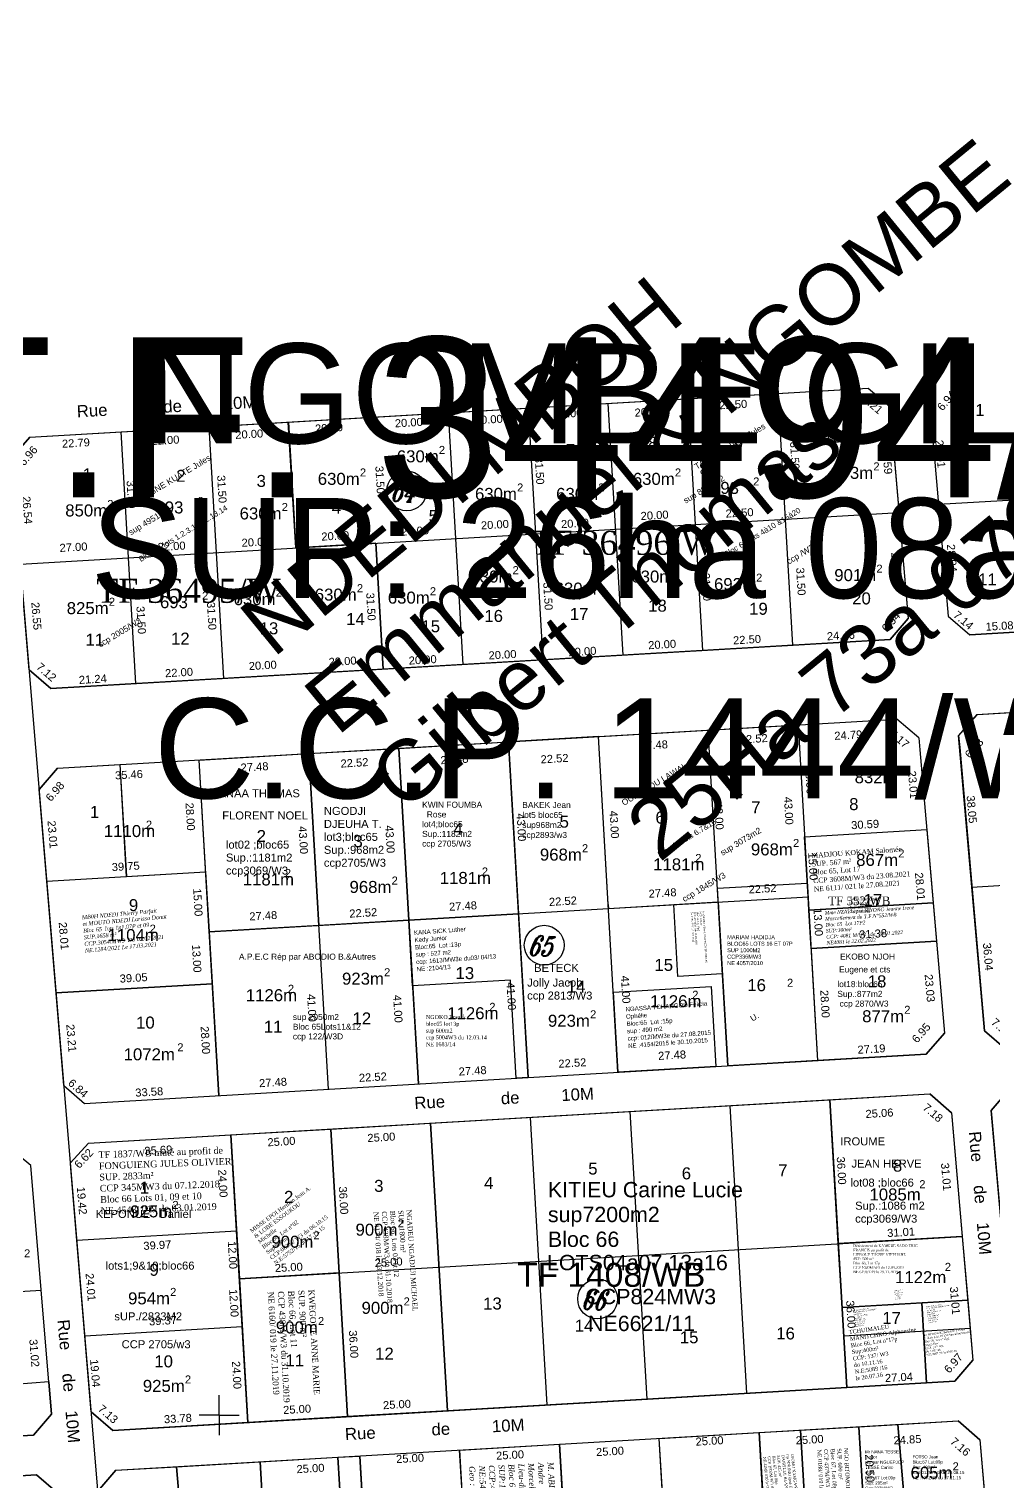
# Model space of a CAD drawing. Header units: millimetres. Extents: x 590121 to 927379, y 438565 to 1441738.
# Drawn here: x 924752.5 to 924993.8, y 1440883.3 to 1441246.4 of the extents above; entities that cross this region are included whole.
import ezdxf

# ---------------------------------------------------------------- set-up
doc = ezdxf.new("R2010")
doc.units = ezdxf.units.MM
doc.header["$LTSCALE"] = 10
doc.layers.add('end maj 26 02 2021', color=30, linetype='Continuous')
doc.layers.add('MAJ AOUT 2021', color=7, linetype='Continuous')
doc.styles.add('FONT2', font='romant.shx', dxfattribs={"width": 0.7, "oblique": 18, "height": 3})
doc.styles.get("Standard").update_dxf_attribs({"font": 'arial.ttf'})
doc.styles.add('Times 1.0', font='times.ttf', dxfattribs={"width": 0.99, "height": 1})

msp = doc.modelspace()

# ---------------------------------------------------------------- linework, layer by layer
at = {"color": 7}
for p, q in [((924775.22, 1441062.56), (924776.81, 1441034.6)), ((924776.81, 1441034.6), (924796.65, 1441035.76)), ((924796.65, 1441035.76), (924797.53, 1441020.79))]:
    msp.add_line(p, q, dxfattribs=at)
at = {"color": 150, "linetype": 'ByBlock', "lineweight": -3, "ltscale": 0.0014, "flags": 128}
msp.add_lwpolyline([(924775.22, 1441062.56), (924776.81, 1441034.6), (924796.65, 1441035.76), (924797.53, 1441020.79), (924798.29, 1441007.81), (924759.31, 1441005.53), (924755.05, 1441056.37), (924759.62, 1441061.64)], close=True, dxfattribs=at)
at = {"color": 150, "flags": 128}
for points in [[(924775.22, 1441062.56), (924776.86, 1441034.6), (924796.65, 1441035.76), (924797.53, 1441020.79), (924797.53, 1441020.79), (924798.29, 1441007.81), (924759.31, 1441005.53), (924755.05, 1441056.37), (924759.62, 1441061.64)], [(924935.04, 1440895.61), (924937.43, 1440854.68), (924912.47, 1440853.22), (924910.08, 1440894.15)]]:
    msp.add_lwpolyline(points, close=True, dxfattribs=at)
at = {"color": 1, "flags": 128}
msp.add_lwpolyline([(924978.53, 1441027.99), (924979.36, 1441018.42), (924948.03, 1441016.58), (924947.47, 1441026.17)], close=True, dxfattribs=at)
at = {"color": 5, "flags": 128}
msp.add_lwpolyline([(924885.12, 1440892.69), (924887.52, 1440851.75), (924862.56, 1440850.29), (924860.17, 1440891.23)], close=True, dxfattribs=at)
at = {"layer": 'end maj 26 02 2021', "color": 3, "linetype": 'ByBlock'}
msp.add_line((924777.07, 1440793.31), (924730.31, 1441351.99), dxfattribs=at)
at = {"layer": 'end maj 26 02 2021', "color": 7, "linetype": 'ByBlock', "ltscale": 14}
for p, q in [((924752.7, 1441144.38), (924962.3, 1441156.64)), ((924897.25, 1441152.84), (924900.93, 1441089.95)), ((924917.22, 1441154.01), (924920.9, 1441091.11)), ((924939.68, 1441155.32), (924943.36, 1441092.43)), ((924977.71, 1441152.55), (924982.32, 1441099.68)), ((924857.32, 1441150.5), (924861, 1441087.61)), ((924877.29, 1441151.67), (924880.97, 1441088.78)), ((924967.72, 1441151.98), (924972.33, 1441099.09)), ((924775.46, 1441145.71), (924779.14, 1441082.82)), ((924797.42, 1441147), (924801.1, 1441084.1)), ((924817.39, 1441148.16), (924819.23, 1441116.72)), ((924752.7, 1441144.38), (924748.13, 1441139.13)), ((924979.88, 1441127.62), (925190.61, 1441139.95)), ((924750.34, 1441112.69), (924970.02, 1441125.54)), ((924839.19, 1441117.89), (924841.03, 1441086.44)), ((924987.73, 1441095.02), (925188.53, 1441106.77)), ((924967.78, 1441093.86), (924972.33, 1441099.09)), ((924982.32, 1441099.68), (924987.73, 1441095.02)), ((924757.94, 1441081.58), (924967.78, 1441093.86)), ((924989.45, 1441075.09), (925190.22, 1441086.84)), ((924759.62, 1441061.64), (924969.51, 1441073.92)), ((924974.93, 1441069.24), (924969.51, 1441073.92)), ((924989.45, 1441075.09), (924984.92, 1441069.85)), ((924927.19, 1440987.3), (924922.28, 1441071.16)), ((924974.93, 1441069.24), (924975.19, 1441066.28)), ((924984.92, 1441069.85), (924985.18, 1441066.8)), ((924827.36, 1440981.46), (924822.45, 1441065.32)), ((924849.84, 1440982.78), (924844.93, 1441066.63)), ((924975.19, 1441066.28), (924981.36, 1440995.46)), ((924985.18, 1441066.8), (924991.35, 1440996.05)), ((924759.62, 1441061.64), (924755.05, 1441056.37)), ((924799.93, 1440979.86), (924795.02, 1441063.71)), ((924946.4, 1441044.52), (924976.93, 1441046.31)), ((924988.22, 1441031.95), (925198.95, 1441044.28)), ((924756.97, 1441033.44), (924796.65, 1441035.76)), ((924948.03, 1441016.57), (924979.36, 1441018.41)), ((924759.31, 1441005.53), (924798.29, 1441007.81)), ((924991.35, 1440996.05), (924996.77, 1440991.38)), ((924976.81, 1440990.21), (924981.36, 1440995.46)), ((924761.24, 1440982.4), (924766.4, 1440977.9)), ((924997.62, 1440981.41), (924993.08, 1440976.14)), ((924767.36, 1440967.93), (924977.74, 1440980.25)), ((924956.93, 1440906.9), (924952.73, 1440978.78)), ((924882.06, 1440902.52), (924877.86, 1440974.4)), ((924907.02, 1440903.98), (924902.81, 1440975.86)), ((924931.98, 1440905.44), (924927.77, 1440977.32)), ((924983.1, 1440975.55), (924983.18, 1440974.59)), ((924983.18, 1440974.59), (924988.48, 1440913.76)), ((924993.17, 1440975.12), (924998.47, 1440914.34)), ((924832.15, 1440899.6), (924827.94, 1440971.48)), ((924857.11, 1440901.06), (924852.9, 1440972.94)), ((924807.19, 1440898.14), (924802.98, 1440970.02)), ((924764.48, 1440943.73), (924804.39, 1440946.06)), ((924805.09, 1440934.08), (924985.79, 1440944.65)), ((924766.48, 1440919.8), (924805.79, 1440922.1)), ((924983.93, 1440908.48), (924988.48, 1440913.76)), ((924773.47, 1440896.17), (924983.93, 1440908.48)), ((924774.24, 1440886.2), (924984.8, 1440898.52)), ((924990.22, 1440893.84), (924984.8, 1440898.52)), ((924939.89, 1440812.58), (924935.04, 1440895.61)), ((924964.77, 1440815.52), (924959.99, 1440897.07)), ((924865.28, 1440803.75), (924860.16, 1440891.23)), ((924890.15, 1440806.69), (924885.12, 1440892.69)), ((924915.02, 1440809.64), (924910.08, 1440894.15)), ((924990.22, 1440893.84), (924996.72, 1440819.31)), ((924815.54, 1440797.86), (924810.25, 1440888.3)), ((924840.41, 1440800.8), (924835.21, 1440889.76))]:
    msp.add_line(p, q, dxfattribs=at)
at = {"layer": 'end maj 26 02 2021', "linetype": 'ByBlock'}
for p, q in [((924817.33, 1441148.16), (924962.3, 1441156.64)), ((924967.73, 1441151.9), (924972.33, 1441099.09)), ((924752.7, 1441144.38), (924817.33, 1441148.16)), ((924817.33, 1441148.16), (924819.23, 1441116.72)), ((924752.7, 1441144.38), (924748.13, 1441139.13)), ((924819.23, 1441116.72), (924839.19, 1441117.89)), ((924839.19, 1441117.89), (924841.03, 1441086.44)), ((924972.33, 1441099.09), (924967.78, 1441093.86)), ((925042.71, 1441098.24), (924987.73, 1441095.02)), ((924967.78, 1441093.86), (924841.03, 1441086.44)), ((924757.94, 1441081.58), (924752.55, 1441086.23)), ((924841.03, 1441086.44), (924757.94, 1441081.58)), ((924989.64, 1441075.11), (925091.54, 1441081.07)), ((924894.85, 1441069.56), (924944.76, 1441072.48)), ((924944.76, 1441072.48), (924949.67, 1440988.62)), ((924989.45, 1441075.09), (924984.92, 1441069.85)), ((924899.75, 1440985.7), (924894.85, 1441069.56)), ((924897.3, 1441027.63), (924894.85, 1441069.56)), ((924984.92, 1441069.85), (924991.35, 1440996.05)), ((924822.45, 1441065.32), (924844.93, 1441066.63)), ((924824.96, 1441022.39), (924822.45, 1441065.32)), ((924844.93, 1441066.63), (924872.37, 1441068.24)), ((924844.93, 1441066.63), (924847.44, 1441023.71)), ((924847.44, 1441023.71), (924844.93, 1441066.63)), ((924877.27, 1440984.38), (924872.37, 1441068.24)), ((924872.37, 1441068.24), (924874.88, 1441025.31)), ((924946.4, 1441044.52), (924976.93, 1441046.31)), ((924976.93, 1441046.31), (924979.36, 1441018.41)), ((924797.53, 1441020.79), (924947.27, 1441029.55)), ((924948.03, 1441016.57), (924947.27, 1441029.55)), ((924874.88, 1441025.31), (924847.44, 1441023.71)), ((924897.3, 1441027.63), (924897.36, 1441026.63)), ((924897.36, 1441026.63), (924924.79, 1441028.23)), ((924924.79, 1441028.23), (924927.19, 1440987.3)), ((924847.44, 1441023.71), (924824.96, 1441022.39)), ((924847.44, 1441023.71), (924849.84, 1440982.78)), ((924797.53, 1441020.79), (924799.93, 1440979.86)), ((924979.36, 1441018.41), (924948.03, 1441016.57)), ((924979.36, 1441018.41), (924981.36, 1440995.46)), ((924991.35, 1440996.05), (924996.77, 1440991.38)), ((924981.36, 1440995.46), (924976.81, 1440990.21)), ((924766.4, 1440977.9), (924976.81, 1440990.21)), ((924949.67, 1440988.62), (924927.19, 1440987.3)), ((924976.81, 1440990.21), (924949.67, 1440988.62)), ((924993.08, 1440976.14), (924997.62, 1440981.41)), ((924995.78, 1440945.24), (924993.08, 1440976.14)), ((924762.86, 1440963.08), (924767.36, 1440967.93)), ((924767.36, 1440967.93), (924802.98, 1440970.02)), ((924802.98, 1440970.02), (924805.09, 1440934.08)), ((924768.07, 1440900.83), (924762.86, 1440963.08)), ((924805.09, 1440934.08), (924807.19, 1440898.14)), ((924757.42, 1440908.32), (924733.15, 1440906.33)), ((924757.42, 1440908.32), (924758.08, 1440900.26)), ((924758.08, 1440900.26), (924753.58, 1440895.01)), ((924773.47, 1440896.17), (924768.07, 1440900.83)), ((924807.19, 1440898.14), (924773.47, 1440896.17)), ((924753.58, 1440895.01), (924733.89, 1440893.85))]:
    msp.add_line(p, q, dxfattribs=at)
at = {"layer": 'end maj 26 02 2021', "color": 7, "linetype": 'ByBlock', "lineweight": 25}
for p, q in [((924752.55, 1441086.23), (924748.13, 1441139.13)), ((924752.55, 1441086.23), (924757.94, 1441081.58)), ((924755.31, 1441053.36), (924755.05, 1441056.37)), ((924761.24, 1440982.4), (924755.31, 1441053.36)), ((924993.08, 1440976.14), (924993.17, 1440975.12)), ((924752.99, 1440962.36), (924747.6, 1440966.78)), ((924758.08, 1440900.26), (924752.99, 1440962.36)), ((924762.98, 1440961.64), (924762.86, 1440963.08)), ((924768.07, 1440900.83), (924762.98, 1440961.64)), ((924552.09, 1440919.28), (924755.55, 1440931.18)), ((924800, 1440900), (924800, 1440905)), ((924753.58, 1440895.01), (924758.08, 1440900.26)), ((924800, 1440900), (924795, 1440900)), ((924800, 1440900), (924800, 1440895)), ((924800, 1440900), (924805, 1440900)), ((924554.57, 1440883.36), (924753.58, 1440895.01)), ((924754.35, 1440885.03), (924564.1, 1440873.9)), ((924759.75, 1440880.4), (924754.35, 1440885.03))]:
    msp.add_line(p, q, dxfattribs=at)
at = {"layer": 'end maj 26 02 2021', "color": 7, "linetype": 'ByBlock'}
for p, q in [((924983.1, 1440975.55), (924977.74, 1440980.25)), ((924767.36, 1440967.93), (924762.86, 1440963.08)), ((924768.07, 1440900.83), (924773.47, 1440896.17)), ((924774.24, 1440886.2), (924769.73, 1440880.99))]:
    msp.add_line(p, q, dxfattribs=at)
at = {"layer": 'end maj 26 02 2021', "color": 3, "linetype": 'ByBlock', "lineweight": -3, "ltscale": 0.0014, "flags": 128}
for points in [[(924962.3, 1441156.64), (924967.72, 1441152.04), (924972.33, 1441099.09), (924967.78, 1441093.86), (924841.03, 1441086.44), (924839.19, 1441117.89), (924819.23, 1441116.72), (924817.33, 1441148.16)], [(924817.33, 1441148.16), (924819.23, 1441116.72), (924839.19, 1441117.89), (924841.03, 1441086.44), (924757.94, 1441081.58), (924752.55, 1441086.23), (924748.13, 1441139.13), (924752.7, 1441144.38)], [(925091.54, 1441081.07), (925094.05, 1441038.11), (925198.95, 1441044.28), (925202.01, 1441008.28), (925197.54, 1441003.12), (924996.77, 1440991.38), (924991.35, 1440996.05), (924984.92, 1441069.85), (924989.64, 1441075.11)], [(924802.98, 1440970.02), (924807.19, 1440898.14), (924773.47, 1440896.17), (924768.07, 1440900.83), (924762.86, 1440963.08), (924767.36, 1440967.94)]]:
    msp.add_lwpolyline(points, close=True, dxfattribs=at)
at = {"layer": 'end maj 26 02 2021', "linetype": 'ByBlock', "flags": 128}
msp.add_lwpolyline([(924894.85, 1441069.55), (924872.37, 1441068.24)], dxfattribs=at)
for points in [[(924822.45, 1441065.32), (924824.96, 1441022.39), (924797.53, 1441020.79), (924795.02, 1441063.71)], [(924874.88, 1441025.31), (924877.27, 1440984.38), (924874.28, 1440984.21), (924872.85, 1441008.68), (924848.41, 1441007.25), (924847.44, 1441023.71)], [(924977.74, 1440980.25), (924983.1, 1440975.55), (924985.79, 1440944.65), (924954.83, 1440942.84), (924952.73, 1440978.78)]]:
    msp.add_lwpolyline(points, close=True, dxfattribs=at)
at = {"layer": 'end maj 26 02 2021', "linetype": 'ByBlock', "ltscale": 0.0014, "flags": 128}
for points in [[(924947.07, 1441032.96), (924949.67, 1440988.62), (924927.19, 1440987.3), (924924.59, 1441031.65)], [(924987.79, 1440921.68), (924988.48, 1440913.76), (924983.93, 1440908.48), (924956.94, 1440906.9), (924956.18, 1440919.83)], [(924754.35, 1440885.03), (924759.75, 1440880.4), (924761.22, 1440862.8), (924717.63, 1440859.15), (924715.65, 1440882.77)]]:
    msp.add_lwpolyline(points, close=True, dxfattribs=at)
at = {"layer": 'end maj 26 02 2021', "color": 150, "linetype": 'ByBlock', "lineweight": -3, "ltscale": 0.0014, "flags": 128}
for points in [[(924924.79, 1441028.23), (924925.84, 1441010.26), (924914.75, 1441009.61), (924913.7, 1441027.58)], [(924827.94, 1440971.48), (924830.05, 1440935.54), (924805.09, 1440934.08), (924804.39, 1440946.06), (924802.98, 1440970.02)], [(924852.9, 1440972.94), (924857.11, 1440901.06), (924832.15, 1440899.6), (924827.94, 1440971.48)], [(924985.79, 1440944.65), (924987.18, 1440928.7), (924955.77, 1440926.87), (924954.84, 1440942.84)], [(924985.79, 1440944.65), (924987.18, 1440928.7), (924955.77, 1440926.87), (924954.84, 1440942.84)], [(924830.05, 1440935.54), (924832.15, 1440899.6), (924807.19, 1440898.14), (924805.09, 1440934.08)], [(924975.73, 1440928.04), (924976.9, 1440908.07), (924956.94, 1440906.9), (924955.77, 1440926.87)], [(924987.18, 1440928.71), (924988.48, 1440913.76), (924983.93, 1440908.48), (924976.9, 1440908.07), (924975.73, 1440928.04)], [(924984.8, 1440898.52), (924990.22, 1440893.84), (924991.57, 1440878.38), (924971.48, 1440877.2), (924969.7, 1440897.64)], [(924945.39, 1440896.22), (924947.78, 1440855.28), (924937.4, 1440854.67), (924935.04, 1440895.61)], [(924959.99, 1440897.07), (924961.19, 1440876.6), (924962.39, 1440856.14), (924947.79, 1440855.28), (924945.39, 1440896.21)], [(924969.7, 1440897.64), (924971.48, 1440877.2), (924961.19, 1440876.6), (924959.99, 1440897.07)], [(924789.39, 1440887.08), (924791.11, 1440866.65), (924771.03, 1440865.47), (924769.73, 1440880.99), (924774.24, 1440886.2)], [(924810.25, 1440888.3), (924811.45, 1440867.84), (924791.11, 1440866.65), (924789.39, 1440887.08)], [(924829.73, 1440889.44), (924830.93, 1440868.98), (924811.45, 1440867.84), (924810.25, 1440888.3)], [(924835.21, 1440889.76), (924837.6, 1440848.83), (924812.65, 1440847.37), (924811.45, 1440867.84), (924830.93, 1440868.98), (924829.73, 1440889.44)]]:
    msp.add_lwpolyline(points, close=True, dxfattribs=at)
at = {"layer": 'end maj 26 02 2021', "linetype": 'ByBlock', "lineweight": -3, "ltscale": 0.0014, "flags": 128}
msp.add_lwpolyline([(924923.02, 1441007.09), (924924.19, 1440987.13), (924899.76, 1440985.7), (924898.59, 1441005.66)], close=True, dxfattribs=at)
at = {"layer": 'end maj 26 02 2021', "color": 3, "linetype": 'ByBlock', "ltscale": 0.0014, "flags": 128}
msp.add_lwpolyline([(924952.73, 1440978.78), (924956.94, 1440906.91), (924857.1, 1440901.06), (924852.9, 1440972.94)], close=True, dxfattribs=at)
at = {"layer": 'end maj 26 02 2021', "color": 7, "linetype": 'ByBlock', "lineweight": 25}
for centre in [(924846.94, 1441130.97), (924881.3, 1441017.43), (924894.66, 1440929.02)]:
    msp.add_circle(centre, 4.98, dxfattribs=at)
at = {"layer": 'MAJ AOUT 2021', "color": 6, "linetype": 'ByBlock', "lineweight": -3, "ltscale": 0.0014, "flags": 128}
msp.add_lwpolyline([(924976.93, 1441046.31), (924978.53, 1441027.99), (924947.47, 1441026.17), (924947.27, 1441029.55), (924946.4, 1441044.52)], close=True, dxfattribs=at)

# ---------------------------------------------------------------- texts
at = {"color": 7, "attachment_point": 1}
for s, insert, char_height, width, rotation in [('{\\fTimes New Roman|b0|i1|c0|p18;MB0H NDEDI Thierry Parfait \\Pet MOUTO NDEDI Larissa Donat\\PBloc 65  lots 1p1,07P et 09\\PSUP.1658 m²\\PCCP.3054/MW3  Du 02.02.2021\\PNE.1284/2021 Le 17.03.2021}', (924765.68, 1441024.87), 1, 86.0567, 5.2008), ('{\\fTimes New Roman|b0|i1|c0|p18;Mme NZATI epse BIYONG Jeanne Irene\\P\\C1;Morcellement du T.F.N°552/WB \\P\\C7;Bloc 65  Lot 17P2\\PSUP:300m²\\PCCP: 4081 M/W3   du  28.01.2022\\PNE4081 le 22.02.2022}', (924951.42, 1441025.95), 0.8996, 56.8139, 3.5197), ('{\\fTimes New Roman|b0|i1|c0|p18;M. ABISSECK BAMATAKINA  \\PAndre  Bertrand\\P\\C1;Morcellement du T.F.N°34494/W\\P\\C7;Lieu-dit :Yassa\\PBloc 67  , Lot 05\\PSUP:1025m²\\PCCP:4316M/W3 du 20.04.2022\\PNE:5443/22 du 19/05/2022\\PGeo : M. KOUNGA  DJEUKA   S.}', (924883.65, 1440888.31), 1.4756, 93.1932, 273.0051)]:
    msp.add_mtext(s, dxfattribs=dict(at, insert=insert, char_height=char_height, width=width, rotation=rotation))
at = {"layer": 'end maj 26 02 2021', "linetype": 'ByBlock'}
for s, height, rotation, p in [('Emmanuel & NGOMBE ', 15, 39.3336, (924829.55, 1441069.52)), ('NDEDI MBOH ', 15, 39.3336, (924813.51, 1441089.03)), ('Gilbert Thomas', 15, 39.3336, (924845.99, 1441050.34)), ('TAGNE KUATE Jules', 1.5, 31.0512, (924919.44, 1441136.26)), ('TAGNE KUATE Jules', 1.5, 31.0512, (924780.75, 1441128.38)), ('       25Ha 73a 07Ca', 15, 39.3336, (924878.59, 1441012.08)), ('sup 8861m2', 1.5, 31.0512, (924916.66, 1441127.75)), ('sup 4951m2', 1.5, 31.0512, (924777.97, 1441119.87)), ('Bloc 64 lots 1.2.3.11.12.13.14', 1.3794, 31.0512, (924780.44, 1441113.17)), ('Bloc 64 lots 4à10 &15à20', 1.3794, 31.0512, (924926.76, 1441114.39)), (' ccp /W3', 1.5, 31.0512, (924941.96, 1441112.24)), (' ccp 2005/W3', 1.5, 31.0512, (924769.79, 1441091.49)), ('OUMAROU LAWAL', 1.5, 31.0512, (924901.22, 1441052.23)), ('Bloc 65 lots 6.7&16', 1.3794, 31.0512, (924910.21, 1441039.33)), ('sup 3073m2', 1.5, 31.0512, (924925.88, 1441039.75)), (' ccp 1845/W3', 1.5, 31.0512, (924915.87, 1441027.87)), ('U.', 1.5, 31.0512, (924933.37, 1440998.31))]:
    msp.add_text(s, height=height, rotation=rotation, dxfattribs=at).set_placement(p)
at = {"layer": 'end maj 26 02 2021', "color": 1, "linetype": 'ByBlock'}
for s, height, p in [('T.F. 34494/W', 40, (924724.29, 1441129.36)), ('TF 1408/WB', 6, (924874.55, 1440932.05))]:
    msp.add_text(s, height=height, dxfattribs=at).set_placement(p)
at = {"layer": 'end maj 26 02 2021', "color": 7, "linetype": 'ByBlock'}
for s, height, p in [('NGOMBE GILBERT ', 25, (924780.82, 1441142.83)), ('1', 3, (924989.08, 1441149.7)), ('10', 3, (924951.09, 1441143.03)), ('630m', 3, (924844.45, 1441138.11)), ('2', 2, (924854.97, 1441140.22)), ('7', 3, (924886.68, 1441139.68)), ('8', 3, (924907.29, 1441141.48)), ('9', 3, (924928.68, 1441141.23)), ('6', 3, (924865.04, 1441137.11)), ('2', 2, (924963.6, 1441136.09)), ('1', 3, (924765.92, 1441133.61)), ('2', 3, (924789.29, 1441133.24)), ('3', 3, (924809.39, 1441131.96)), ('630m', 3, (924824.69, 1441132.48)), ('2', 2, (924835.22, 1441134.58)), ('630m', 3, (924903.46, 1441132.48)), ('2', 2, (924913.98, 1441134.58)), ('2', 2, (924933.53, 1441132.33)), ('873m', 3, (924953.08, 1441133.98)), ('SUP: 26ha 08a 83ca', 25, (924767.87, 1441104.17)), ('SUP: 26ha 08a 83ca', 25, (924767.87, 1441104.17)), ('SUP: 26ha 08a 83ca', 25, (924767.87, 1441104.17)), ('SUP: 26ha 08a 83ca', 25, (924767.87, 1441104.17)), ('630m', 3, (924864, 1441128.72)), ('2', 2, (924874.52, 1441130.83)), ('630m', 3, (924884.29, 1441128.72)), ('2', 2, (924894.82, 1441130.83)), ('693', 3, (924923.01, 1441130.22)), ('850m', 3, (924761.55, 1441124.59)), ('2', 2, (924772.07, 1441126.69)), ('693', 3, (924784.1, 1441125.34)), ('2', 2, (924794.62, 1441127.45)), ('630m', 3, (924805.15, 1441123.84)), ('2', 2, (924815.67, 1441125.94)), ('4', 3, (924828.19, 1441125.26)), ('5', 3, (924852.41, 1441123.2)), ('2', 2, (924873.39, 1441110.16)), ('2', 2, (924913.61, 1441110.16)), ('2', 2, (924964.35, 1441110.54)), ('630m', 3, (924862.87, 1441108.06)), ('2', 2, (924894.44, 1441107.16)), ('630m', 3, (924903.09, 1441108.06)), ('693', 3, (924923.76, 1441106.18)), ('2', 2, (924934.28, 1441108.28)), ('901m', 3, (924953.83, 1441108.43)), ('11', 3, (924989.79, 1441107.34)), ('2', 2, (924795.75, 1441103.78)), ('630m', 3, (924803.65, 1441102.42)), ('2', 2, (924814.17, 1441104.53)), ('630m', 3, (924823.94, 1441103.55)), ('2', 2, (924834.47, 1441105.66)), ('630m', 3, (924842.2, 1441102.8)), ('2', 2, (924852.72, 1441104.9)), ('630m', 3, (924883.92, 1441105.05)), ('20', 3, (924958.31, 1441102.6)), ('825m', 3, (924761.92, 1441100.17)), ('2', 2, (924772.45, 1441102.27)), ('693', 3, (924785.23, 1441101.67)), ('16', 3, (924866.33, 1441098.22)), ('17', 3, (924887.71, 1441098.73)), ('18', 3, (924907.29, 1441100.79)), ('19', 3, (924932.54, 1441100.02)), ('13', 3, (924810.16, 1441095.13)), ('14', 3, (924831.8, 1441097.45)), ('15', 3, (924850.61, 1441095.64)), ('11', 3, (924766.62, 1441092.3)), ('12', 3, (924788, 1441092.55)), ('C.C.P. 1444/W3', 25, (924783.68, 1441054.14)), ('C.C.P. 1444/W3', 25, (924783.68, 1441054.14)), ('C.C.P. 1444/W3', 25, (924783.68, 1441054.14)), ('C.C.P. 1444/W3', 25, (924783.68, 1441054.14)), ('2', 2, (924969.44, 1441060.02)), ('832m', 3, (924958.92, 1441057.91)), ('8', 3, (924957.55, 1441051.19)), ('1', 3, (924767.72, 1441049.24)), ('6', 3, (924909.11, 1441047.84)), ('7', 3, (924933.08, 1441050.41)), ('1110m', 3, (924771.21, 1441044.46)), ('2', 2, (924781.73, 1441046.56)), ('4', 3, (924858.62, 1441045)), ('5', 3, (924885.15, 1441046.81)), ('2', 3, (924809.41, 1441043.2)), ('3', 3, (924833.62, 1441041.91)), ('2', 2, (924943.51, 1441041.98)), ('968m', 3, (924880.23, 1441038.57)), ('2', 2, (924890.75, 1441040.67)), ('2', 2, (924919.08, 1441038.23)), ('968m', 3, (924932.99, 1441039.88)), ('867m', 3, (924959.3, 1441037.25)), ('2', 2, (924969.82, 1441039.36)), ('2', 2, (924816.47, 1441034.47)), ('2', 2, (924865.71, 1441034.85)), ('1181m', 3, (924908.55, 1441036.12)), ('1181m', 3, (924805.94, 1441032.36)), ('968m', 3, (924832.63, 1441030.49)), ('2', 2, (924843.15, 1441032.59)), ('1181m', 3, (924855.18, 1441032.74)), ('9', 3, (924777.46, 1441025.95)), ('17', 3, (924961.16, 1441027.23)), ('1104m', 3, (924772.13, 1441018.47)), ('2', 2, (924782.66, 1441020.57)), ('923m', 3, (924830.75, 1441007.57)), ('2', 2, (924841.27, 1441009.67)), ('13', 3, (924859.13, 1441008.95)), ('15', 3, (924908.86, 1441011.01)), ('2', 2, (924817.22, 1441005.54)), ('14', 3, (924886.96, 1441005.6)), ('16', 3, (924932.08, 1441005.95)), ('2', 2, (924942.01, 1441007.04)), ('18', 3, (924962.19, 1441006.89)), ('1126m', 3, (924806.7, 1441003.44)), ('1126m', 3, (924907.8, 1441001.93)), ('2', 2, (924918.33, 1441004.04)), ('10', 3, (924779.26, 1440996.59)), ('12', 3, (924833.37, 1440997.62)), ('1126m', 3, (924857.06, 1440998.93)), ('2', 2, (924867.58, 1441001.03)), ('923m', 3, (924882.24, 1440997.05)), ('2', 2, (924892.77, 1440999.16)), ('877m', 3, (924960.8, 1440998.18)), ('2', 2, (924971.32, 1441000.28)), ('11', 3, (924811.21, 1440995.56)), ('2', 2, (924789.57, 1440990.92)), ('1072m', 3, (924776.15, 1440988.66)), ('8', 3, (924968.49, 1440960.84)), ('5', 3, (924892.31, 1440960.11)), ('6', 3, (924915.69, 1440958.91)), ('7', 3, (924939.8, 1440959.63)), ('1', 3, (924780.21, 1440955.37)), ('2', 3, (924816.26, 1440953.03)), ('3', 3, (924838.79, 1440955.78)), ('4', 3, (924866.27, 1440956.5)), ('1085m', 3, (924962.63, 1440953.63)), ('2', 2, (924975.08, 1440956.7)), ('925m', 3, (924777.81, 1440949.41)), ('2', 2, (924788.34, 1440951.52)), ('2', 2, (924844.66, 1440946.93)), ('2', 2, (924823.61, 1440943.93)), ('900m', 3, (924834.13, 1440944.83)), ('900m', 3, (924813.09, 1440941.82)), ('9', 3, (924782.61, 1440934.81)), ('2', 2, (924981.47, 1440936.04)), ('1122m', 3, (924969.02, 1440932.97)), ('954m', 3, (924777.26, 1440927.67)), ('2', 2, (924787.78, 1440929.78)), ('900m', 3, (924835.64, 1440925.29)), ('2', 2, (924846.16, 1440927.4)), ('13', 3, (924866.03, 1440926.38)), ('900m', 3, (924814.21, 1440920.41)), ('2', 2, (924824.74, 1440922.51)), ('14', 3, (924888.93, 1440920.83)), ('17', 3, (924965.84, 1440922.76)), ('15', 3, (924915.21, 1440917.94)), ('16', 3, (924939.32, 1440918.91)), ('12', 3, (924839.03, 1440913.85)), ('10', 3, (924783.82, 1440911.92)), ('11', 3, (924816.61, 1440912.16)), ('925m', 3, (924780.95, 1440905.79)), ('2', 2, (924791.47, 1440907.9)), ('605m', 3, (924972.89, 1440884.09)), ('2', 2, (924983.41, 1440886.2))]:
    msp.add_text(s, height=height, dxfattribs=at).set_placement(p)
at = {"layer": 'end maj 26 02 2021', "color": 7, "linetype": 'ByBlock', "lineweight": 25}
for s, rotation, p in [('Rue            de         10M', 3.0414, (924764.51, 1441149.35)), ('Rue            de         10M', 3.0414, (924764.51, 1441149.35)), ('Rue            de         10M', 3.0414, (924764.51, 1441149.35)), ('Rue            de         10M', 3.0414, (924848.91, 1440976.5)), ('Rue     de    10M', 274.9871, (924987.47, 1440970.8)), ('Rue     de    10M', 274.9871, (924987.47, 1440970.8)), ('Rue     de    10M', 274.9871, (924759.61, 1440923.76)), ('Rue     de    10M', 274.9871, (924759.61, 1440923.76)), ('Rue            de         10M', 3.0414, (924831.56, 1440893.73))]:
    msp.add_text(s, height=3, rotation=rotation, dxfattribs=at).set_placement(p)
at = {"layer": 'end maj 26 02 2021', "color": 7, "linetype": 'ByBlock'}
for s, rotation, p in [('6.96', 48.9076, (924751.25, 1441137.05)), ('25.01', 274.9813, (924979.08, 1441143.62)), ('28.04', 274.9813, (924981.97, 1441117.58)), ('7.12', 319.1634, (924754.13, 1441086.7)), ('7.17', 319.1216, (924967.37, 1441070.05)), ('6.93', 49.1572, (924987.77, 1441063.97)), ('6.98', 49.1141, (924757.96, 1441053.16)), ('43.00', 273.3488, (924941.24, 1441054.47)), ('38.05', 274.9813, (924986.9, 1441054.77)), ('43.00', 273.3488, (924841.56, 1441047.33)), ('36.04', 274.9813, (924990.98, 1441017.95)), ('41.00', 273.3488, (924843.52, 1441004.97)), ('6.95', 49.0856, (924974.53, 1440992.82)), ('7.15', 319.2436, (924992.88, 1440997.89)), ('6.84', 318.8792, (924762.07, 1440982.7)), ('33.58', 3.3488, (924779.12, 1440979.56)), ('7.18', 319.2167, (924975.79, 1440976.56)), ('25.06', 3.3488, (924961.7, 1440974.24)), ('35.69', 3.3488, (924781.4, 1440965.01)), ('6.62', 47.2063, (924765.06, 1440961.46)), ('36.00', 273.3488, (924954.44, 1440964.52)), ('31.01', 274.9813, (924980.5, 1440962.94)), ('31.01', 3.3488, (924967.1, 1440944.49)), ('31.01', 274.9813, (924982.72, 1440932)), ('36.00', 273.3488, (924956.78, 1440928.6)), ('6.97', 49.1939, (924982.59, 1440910.28)), ('27.04', 3.3488, (924966.56, 1440908.24)), ('33.78', 3.3488, (924786.28, 1440897.94)), ('24.85', 3.3488, (924968.69, 1440892.65)), ('7.16', 319.1876, (924982.64, 1440893.11))]:
    msp.add_text(s, height=2, rotation=rotation, dxfattribs=at).set_placement(p)
at = {"layer": 'end maj 26 02 2021', "color": 7, "linetype": 'ByBlock', "style": 'FONT2', "oblique": 18, "width": 0.7}
for s, p in [('64', (924842.67, 1441128.46)), ('65', (924877.04, 1441014.92)), ('66', (924890.4, 1440926.51))]:
    msp.add_text(s, height=5, rotation=357, dxfattribs=at).set_placement(p)
at = {"layer": 'end maj 26 02 2021', "linetype": 'ByBlock'}
for s, height, p in [('KANAA THOMAS', 2, (924798.02, 1441054.4)), ('FLORENT NOEL', 2, (924800.8, 1441048.85)), ('NGODJI', 2, (924826.22, 1441049.99)), ('KWIN FOUMBA', 1.5, (924850.78, 1441051.79)), ('  Rose', 1.5, (924850.78, 1441049.36)), ('DJEUHA T.', 2, (924826.22, 1441046.75)), ('lot4;bloc65', 1.5, (924850.78, 1441046.93)), ('lot02 ;bloc65', 2, (924801.73, 1441041.57)), ('lot3;bloc65', 2, (924826.22, 1441043.51)), ('ccp 2705/W3', 1.5, (924850.78, 1441042.08)), ('Sup.:1182m2', 1.5, (924850.78, 1441044.5)), ('Sup.:1181m2', 2, (924801.73, 1441038.33)), ('Sup.:968m2', 2, (924826.22, 1441040.27)), ('ccp3069/W3', 2, (924801.73, 1441035.09)), ('ccp2705/W3', 2, (924826.22, 1441037.04)), ('NANA Jean Claude', 0.6363, (924957.65, 1441028.64)), ('Sup.:867m2', 0.636, (924957.65, 1441026.58)), ('ccp 2706/W3', 0.6363, (924957.65, 1441025.55)), ('lot17;bloc65', 0.6363, (924957.65, 1441027.61)), ('A.P.E.C Rép par ABODIO B.&Autres', 1.5, (924804.98, 1441013.82)), ('EKOBO NJOH ', 1.5, (924955.27, 1441013.84)), ('BETECK ', 2, (924878.78, 1441010.76)), ('Eugene et cts', 1.5, (924955.03, 1441010.62)), ('Jolly Jacob', 2, (924877.04, 1441007.09)), ('lot18:bloc65', 1.5, (924954.59, 1441006.95)), ('ccp 2813/W3', 2, (924877.04, 1441003.85)), ('Sup.:877m2', 1.5, (924954.59, 1441004.52)), (' ccp 2870/W3', 1.5, (924954.59, 1441002.09)), ('sup 2050m2', 1.5, (924818.46, 1440998.74)), ('Bloc 65Lots11&12', 1.5, (924818.46, 1440996.31)), ('ccp 122/W3D', 1.5, (924818.46, 1440993.88)), ('IROUME', 2, (924955.35, 1440967.4)), ('JEAN HERVE', 2, (924958.13, 1440961.85)), ('KITIEU Carine Lucie', 3.83, (924882.23, 1440954.42)), ('lot08 ;bloc66', 2, (924957.87, 1440957.1)), ('Sup.:1086 m2', 2, (924959.05, 1440951.33)), ('KEPONUE   Daniel', 2, (924769.15, 1440949.26)), ('sup7200m2', 3.83, (924882.23, 1440948.22)), ('ccp3069/W3', 2, (924959.05, 1440948.09)), ('Bloc 66', 3.83, (924882.23, 1440942.02)), ('lots1;9&10;bloc66', 2, (924771.65, 1440936.35)), ('LOTS04a07,13a16', 3.83, (924882, 1440936.2)), ('CCP824MW3', 3.83, (924891.58, 1440927.71)), ('sUP./2833M2', 2, (924773.83, 1440923.67)), ('NE6621/11', 3.83, (924892.26, 1440920.99)), ('CCP 2705/w3', 2, (924775.66, 1440916.7))]:
    msp.add_text(s, height=height, dxfattribs=at).set_placement(p)
at = {"layer": 'end maj 26 02 2021', "linetype": 'ByBlock', "ltscale": 0.0014}
for s, p in [('MARIAM HADIDJA', (924927.05, 1441018.92)), ('BLOC65 LOTS 16 ET 07P', (924927.05, 1441017.3)), ('SUP 1000M2', (924927.05, 1441015.68)), ('CCP336MW3', (924927.05, 1441014.07)), ('NE 4057/2010', (924927.05, 1441012.45))]:
    msp.add_text(s, height=1, dxfattribs=at).set_placement(p)
at = {"layer": 'end maj 26 02 2021', "linetype": 'ByBlock', "lineweight": -3, "ltscale": 0.0014, "style": 'Times 1.0', "width": 0.99}
for s, p in [('NGOKO Franck', (924851.72, 1440998.98)), ('bloc65 lot13p', (924851.72, 1440997.28)), ('sup 600m2', (924851.72, 1440995.59)), ('NE 1683/14', (924851.72, 1440992.19)), ('ccp 5004W3 du 12.03.14', (924851.72, 1440993.89))]:
    msp.add_text(s, height=1, dxfattribs=at).set_placement(p)
at = {"layer": 'end maj 26 02 2021', "color": 7, "linetype": 'ByBlock', "lineweight": 25}
msp.add_text('2', height=2, dxfattribs=at).set_placement((924751.25, 1440939.42))
at = {"layer": 'end maj 26 02 2021', "color": 7, "linetype": 'ByBlock', "char_height": 2, "attachment_point": 5}
for s, insert, rotation in [('\\A1;6.94', (924981.89, 1441153.53), 49.4508), ('\\A1;22.50', (924928.57, 1441152.55), 3.3488), ('7.21', (924963.48, 1441152.54), 319.6209), ('\\A1;20.00', (924847.45, 1441148.03), 3.3488), ('\\A1;20.00', (924867.44, 1441148.81), 3.3488), ('\\A1;20.00', (924887.38, 1441150.3), 3.3488), ('\\A1;20.00', (924907.39, 1441150.7), 3.3488), ('\\A1;22.00', (924786.6, 1441143.62), 3.3488), ('\\A1;20.00', (924807.55, 1441145.15), 3.3488), ('\\A1;20.00', (924827.49, 1441146.72), 3.3488), ('\\A1;22.79', (924764.21, 1441142.93), 3.3488), ('\\A1;31.50', (924921.21, 1441138.46), 273.3488), ('\\A1;31.50', (924943.96, 1441139.79), 273.3488), ('\\A1;26.59', (924967.05, 1441138.63), 274.9813), ('\\A1;31.50', (924880.13, 1441136.06), 273.3488), ('\\A1;31.50', (924800.71, 1441131.41), 273.3488), ('\\A1;31.50', (924840.26, 1441133.73), 273.3488), ('\\A1;31.50', (924778.07, 1441130.09), 273.3488), ('\\A1;26.54', (924752.07, 1441126.15), 274.784), ('\\A1;22.50', (924930.15, 1441125.48), 3.3488), ('\\A1;20.00', (924868.97, 1441122.52), 3.3488), ('\\A1;20.00', (924888.99, 1441122.84), 3.3488), ('\\A1;20.00', (924908.9, 1441124.87), 3.3488), ('\\A1;20.00', (924809.13, 1441118.17), 3.3488), ('\\A1;20.00', (924829.07, 1441119.72), 3.3488), ('\\A1;20.00', (924849.03, 1441120.96), 3.3488), ('\\A1;27.00', (924763.62, 1441116.9), 3.3488), ('\\A1;22.00', (924788.15, 1441117.12), 3.3488), ('\\A1;26.55', (924969.32, 1441112.16), 274.9813), ('\\A1;31.50', (924921.88, 1441106.95), 273.3488), ('\\A1;31.50', (924945.48, 1441108.33), 273.3488), ('\\A1;31.50', (924837.98, 1441102.04), 273.3488), ('\\A1;31.50', (924882.24, 1441104.63), 273.3488), ('\\A1;26.55', (924754.34, 1441099.7), 274.784), ('\\A1;31.50', (924780.53, 1441098.68), 273.3488), ('\\A1;31.50', (924798.16, 1441099.71), 273.3488), ('\\A1;6.94', (924968.02, 1441098.24), 48.9707), ('\\A1;7.14', (924986.13, 1441098.64), 319.2826), ('\\A1;15.08', (924995.15, 1441097.2), 3.3488), ('\\A1;22.50', (924932.01, 1441093.79), 3.3488), ('\\A1;24.46', (924955.47, 1441094.81), 3.3488), ('\\A1;20.00', (924870.88, 1441090.02), 3.3488), ('\\A1;20.00', (924890.86, 1441090.83), 3.3488), ('\\A1;20.00', (924910.79, 1441092.58), 3.3488), ('\\A1;22.00', (924790, 1441085.58), 3.3488), ('\\A1;20.00', (924810.93, 1441087.36), 3.3488), ('\\A1;20.00', (924830.9, 1441088.39), 3.3488), ('\\A1;20.00', (924850.92, 1441088.74), 3.3488), ('\\A1;21.24', (924768.44, 1441083.92), 3.3488), ('\\A1;27.48', (924908.74, 1441067.44), 3.3488), ('\\A1;22.52', (924933.69, 1441069.01), 3.3488), ('\\A1;24.79', (924957.33, 1441069.93), 3.3488), ('\\A1;27.48', (924858.86, 1441063.84), 3.3488), ('\\A1;22.52', (924883.89, 1441064.05), 3.3488), ('\\A1;35.46', (924777.47, 1441060.04), 3.3488), ('\\A1;27.48', (924808.88, 1441061.98), 3.3488), ('\\A1;22.52', (924833.87, 1441063), 3.3488), ('\\A1;28.00', (924947.72, 1441058.63), 273.3488), ('\\A1;23.01', (924973.51, 1441057.56), 274.9813), ('\\A1;28.00', (924792.8, 1441049.56), 273.3488), ('\\A1;43.00', (924898.81, 1441047.58), 273.3488), ('\\A1;43.00', (924925, 1441049.78), 273.3488), ('\\A1;23.01', (924758.38, 1441045.1), 274.784), ('\\A1;43.00', (924821.07, 1441043.7), 273.3488), ('\\A1;43.00', (924875.58, 1441046.89), 273.3488), ('\\A1;30.59', (924961.54, 1441047.6), 3.3488), ('\\A1;15.00', (924948.48, 1441037.13), 273.3488), ('\\A1;39.75', (924776.67, 1441037.12), 3.3488), ('\\A1;22.52', (924935.88, 1441031.54), 3.3488), ('\\A1;28.01', (924975.28, 1441032.11), 274.9813), ('\\A1;15.00', (924794.71, 1441028.14), 273.3488), ('\\A1;22.52', (924885.98, 1441028.42), 3.3488), ('\\A1;27.48', (924910.9, 1441030.47), 3.3488), ('\\A1;27.48', (924811.06, 1441024.79), 3.3488), ('\\A1;22.52', (924836.06, 1441025.5), 3.3488), ('\\A1;27.48', (924861, 1441027.21), 3.3488), ('\\A1;13.00', (924949.8, 1441023.19), 273.3488), ('\\A1;28.01', (924761.18, 1441019.74), 274.784), ('\\A1;31.38', (924963.54, 1441020.27), 3.3488), ('\\A1;13.00', (924794.43, 1441014.09), 273.3488), ('\\A1;39.05', (924778.65, 1441009.25), 3.3488), ('\\A1;41.00', (924873.06, 1441004.67), 273.3488), ('\\A1;41.00', (924901.67, 1441006.35), 273.3488), ('\\A1;23.03', (924977.7, 1441006.7), 274.9813), ('\\A1;41.00', (924823.19, 1441001.75), 273.3488), ('\\A1;28.00', (924951.5, 1441002.75), 273.3488), ('\\A1;23.21', (924763.08, 1440994.2), 274.784), ('\\A1;28.00', (924796.59, 1440993.69), 273.3488), ('\\A1;27.19', (924963.12, 1440991.48), 3.3488), ('\\A1;22.52', (924888.34, 1440987.98), 3.3488), ('\\A1;27.48', (924913.27, 1440989.94), 3.3488), ('\\A1;22.52', (924838.46, 1440984.45), 3.3488), ('\\A1;27.48', (924863.41, 1440986.03), 3.3488), ('\\A1;27.48', (924813.5, 1440983.12), 3.3488), ('\\A1;25.00', (924840.58, 1440969.42), 3.3488), ('\\A1;25.00', (924815.6, 1440968.35), 3.3488), ('\\A1;24.00', (924800.96, 1440957.88), 273.3488), ('\\A1;19.42', (924765.72, 1440953.57), 274.784), ('\\A1;36.00', (924831.13, 1440953.64), 273.3488), ('\\A1;39.97', (924784.58, 1440942.46), 3.3488), ('\\A1;12.00', (924803.38, 1440939.99), 273.3488), ('\\A1;25.00', (924817.44, 1440936.9), 3.3488), ('\\A1;25.00', (924842.41, 1440938.2), 3.3488), ('\\A1;24.01', (924767.9, 1440931.97), 274.784), ('\\A1;12.00', (924803.72, 1440927.99), 273.3488), ('\\A1;39.37', (924785.98, 1440923.57), 3.3488), ('\\A1;36.00', (924833.65, 1440917.72), 273.3488), ('\\A1;19.04', (924769.03, 1440910.46), 274.784), ('\\A1;24.00', (924804.43, 1440910), 273.3488), ('\\A1;7.13', (924772.25, 1440900.22), 319.1783), ('\\A1;25.00', (924819.52, 1440901.43), 3.3488), ('\\A1;25.00', (924844.49, 1440902.64), 3.3488), ('\\A1;25.00', (924922.64, 1440893.53), 3.3488), ('\\A1;25.00', (924947.66, 1440893.84), 3.3488), ('\\A1;25.00', (924872.76, 1440890.01), 3.3488), ('\\A1;25.00', (924897.75, 1440890.92), 3.3488), ('\\A1;25.00', (924822.87, 1440886.65), 3.3488), ('\\A1;25.00', (924847.76, 1440889.17), 3.3488), ('\\A1;20.50', (924962.72, 1440886.71), 273.3488)]:
    msp.add_mtext(s, dxfattribs=dict(at, insert=insert, rotation=rotation))
at = {"layer": 'end maj 26 02 2021', "color": 150, "linetype": 'ByBlock', "lineweight": -3, "ltscale": 0.0014, "attachment_point": 1, "style": 'Times 1.0'}
for s, insert, char_height, width in [('{\\fTimes New Roman|b0|i0|c0|p0;\\C1;TF 36496/W}', (924877.94, 1441121), 6, 67.7255), ('{\\fTimes New Roman|b0|i0|c0|p0;\\C1;TF 36495/W}', (924769.32, 1441109), 6, 67.7255), ('{\\C1;TF 552/WB}', (924952.3, 1441029.6), 2.1667, 24.4565), ('{\\C1;Désistement de KAMGUE SADO ERIC \\PFRANCIS au profit de \\C256;\\PLIENOUE TAGUE STEPHANE \\PSUP. 500 m²\\PBloc 66, Lot 17p\\PCCP 1020M/W3 du 12.09.2019\\PNE 6159/ 019 le 29.11.2019}', (924958.56, 1440942.65), 0.6527, 33.8155)]:
    msp.add_mtext(s, dxfattribs=dict(at, insert=insert, char_height=char_height, width=width))
at = {"layer": 'end maj 26 02 2021', "linetype": 'ByBlock', "insert": (924875.83, 1441053.24), "char_height": 1.5, "width": 19.72, "attachment_point": 1}
msp.add_mtext('BAKEK Jean\\Plot5 bloc65\\Psup968m2\\Pccp2893/w3', dxfattribs=at)
at = {"layer": 'end maj 26 02 2021', "color": 150, "linetype": 'ByBlock', "lineweight": -3, "ltscale": 0.0014, "attachment_point": 1, "style": 'Times 1.0'}
for s, insert, char_height, width, rotation in [('{\\C256;MADJOU KOKAM Salomée \\fTimes New Roman|b0|i0|c186|p18;\\PSUP. \\fTimes New Roman|b0|i0|c0|p18;567\\fTimes New Roman|b0|i0|c186|p18; m²\\PBloc \\fTimes New Roman|b0|i0|c0|p18;65\\fTimes New Roman|b0|i0|c186|p18;, Lot \\fTimes New Roman|b0|i0|c0|p18;17\\P\\fTimes New Roman|b0|i0|c186|p18;CCP \\fTimes New Roman|b0|i0|c0|p18;3608\\fTimes New Roman|b0|i0|c186|p18;M/W3 du \\fTimes New Roman|b0|i0|c0|p18;23.08.2021\\P\\fTimes New Roman|b0|i0|c186|p18;NE \\fTimes New Roman|b0|i0|c0|p18;6111\\fTimes New Roman|b0|i0|c186|p18;/ 02\\fTimes New Roman|b0|i0|c0|p18;1\\fTimes New Roman|b0|i0|c186|p18; le 2\\fTimes New Roman|b0|i0|c0|p18;7.08.2021}', (924948.05, 1441040.45), 1.26139, 26.6677, 4.1834), ('{\\C256;KAMGNIA YOWA DAGOBERT FRANKLIN\\PSUP. 200 m²\\PBloc 65, Lot 15p2\\PCCP 437M/W3 du 31.10.2018\\PNE 0186/ 019 le 11.01.2019}', (924921.33, 1441025.9), 0.4407, 33.2579, 273.3169), ('{\\C1;TF 1837/WB muté au profit de \\P\\C256;FONGUIENG JULES OLIVIER\\PSUP. 2833m²\\PCCP 345MW3 du 07.12.2018\\PBloc 66 Lots 01, 09 et 10\\PNE 4548/ 019  le 03.01.2019}', (924769.84, 1440965.87), 1.6766, 94.7781, 2.1408), ('{\\fTimes New Roman|b0|i0|c186|p18;\\C256;\\P\\fTimes New Roman|b0|i0|c0|p18;NGADEU NGADJUI MICHAEL\\P\\fTimes New Roman|b0|i0|c186|p18;SUP. \\fTimes New Roman|b0|i0|c0|p18;1800\\fTimes New Roman|b0|i0|c186|p18; m²\\P\\fTimes New Roman|b0|i0|c0|p18;Bloc 66, \\fTimes New Roman|b0|i0|c186|p18;Lot\\fTimes New Roman|b0|i0|c0|p18;s\\fTimes New Roman|b0|i0|c186|p18; \\fTimes New Roman|b0|i0|c0|p18;03 et 12\\fTimes New Roman|b0|i0|c186|p18;\\PCCP \\fTimes New Roman|b0|i0|c0|p18;438\\fTimes New Roman|b0|i0|c186|p18;M/W\\fTimes New Roman|b0|i0|c0|p18;3\\fTimes New Roman|b0|i0|c186|p18; du \\fTimes New Roman|b0|i0|c0|p18;31\\fTimes New Roman|b0|i0|c186|p18;.1\\fTimes New Roman|b0|i0|c0|p18;0\\fTimes New Roman|b0|i0|c186|p18;.2018\\PNE 4\\fTimes New Roman|b0|i0|c0|p18;174\\fTimes New Roman|b0|i0|c186|p18;/ 018 le 03.12.2018}', (924850.18, 1440951.48), 1.23705, 67.1202, 273.5496), ('{\\C256;KWEGOUE ANNE MARIE\\PSUP. 900 m²\\PBloc 66, Lot 11\\PCCP 438M/W3 du 31.10.2019\\PNE 6160/ 019 le 27.11.2019}', (924823.85, 1440931.41), 1.5232, 55.8308, 273.0767), ('{\\C256;NGO BITOMOL NGO NDJAMOUHA JOELLE\\PSUP. 600 m²\\PBloc 67, Lot 08p\\PCCP 437M/W3 du 31.10.2018\\PNE 0188/ 019 le 11.01.2019}', (924957.22, 1440891.8), 1, 75.4637, 273.3169), ('{\\fTimes New Roman|b0|i0|c186|p18;\\C256;DJOMO KAMGANG AFRICA KARMIE\\fTimes New Roman|b0|i0|c0|p18;\\Pr/p NNOMO épse DJOMO KAMGANG BLANDINE\\PDANIELLE BLANDINE DANIELLE PASCALE\\PSUP. 425 m²\\PBloc 67, Lot 08p\\PCCP 1950M/W3 du 06.04.2020\\PNE 4299/ 020 le 09.07.2020}', (924943.67, 1440890.35), 0.7, 26.9226, 276.0665)]:
    msp.add_mtext(s, dxfattribs=dict(at, insert=insert, char_height=char_height, width=width, rotation=rotation))
at = {"layer": 'end maj 26 02 2021', "linetype": 'ByBlock', "attachment_point": 1}
for s, insert, char_height, width, rotation in [('{\\fArial|b0|i0|c0|p34;KANA SICK Luther\\PKedy Junior\\PBloc:65  Lot :13p\\Psup : 527 m2\\Pccp: 1613/MW3e du03/ 04/13\\PNE :2104/13  }', (924848.71, 1441021.09), 1.0982, 3413.25, 4.1645), ('{\\fArial|b0|i0|c0|p34;NGASSA TCHANGOU Félicia\\POphélie \\PBloc:65  Lot :15p\\Psup : 490 m2\\Pccp: 012/MW3e du 27.08.2015\\PNE :4154/2015 le 30.10.2015  }', (924901.59, 1441001.96), 1.0982, 3413.25, 4.1645), ('{\\fTimes New Roman|b0|i0|c0|p18;MISSE EPOI Herman Jean A. & LOBE ESSOUKOU Michelle\\PBloc 66, Lot n°02\\PSup 900m²\\PCCP:083M/ W3 du 06.10.15\\PN.E:5752/15 du 17.11.15}', (924807.6, 1440946.3), 1, 19.16, 36.4792), ('{\\fTimes New Roman|b0|i0|c0|p18;KAMGUE SADO \\PEric francis\\PBloc 66, Lot n°17p\\PSup:500m²\\PCCP: 142M/ W3 \\Pdu 18.05.16\\PN.E:5091 /16\\Ple 20.07.16}', (924968.78, 1440931.09), 0.1823, 3.4937, 8.2723), ('{\\fTimes New Roman|b0|i0|c0|p18;TCHUIMALEU MANITCHKO Alphonsine\\PBloc 66, Lot n°17p\\PSup:400m²\\PCCP: 137/ W3 \\Pdu 10.11.16\\PN.E:5089 /16\\Ple 20.07.16}', (924957.43, 1440921.2), 1, 19.16, 8.2723), ('{\\fTimes New Roman|b0|i0|c0|p18;mr NZOGANG Barselain ,FOMO Galluis ,LECOCO Chanceline blanche\\PBloc 66, Lot n°17p2\\PSup:223m²\\PCCP: 227/ W3 \\Pdu 11.07.16\\PN.E:5087 /16 le 20.07.16}', (924976.14, 1440920.21), 0.5, 12.28, 8.2723)]:
    msp.add_mtext(s, dxfattribs=dict(at, insert=insert, char_height=char_height, width=width, rotation=rotation))
at = {"layer": 'end maj 26 02 2021', "color": 1, "linetype": 'ByBlock', "char_height": 0.3, "width": 5.9671, "attachment_point": 1, "rotation": 8.2723}
for insert in [(924976.77, 1440927.21), (924958.4, 1440926.25)]:
    msp.add_mtext('{\\fTimes New Roman|b0|i0|c0|p18;desistement partiel de\\PTCHUIMALEU MANITCHKO Alphonsine\\PBloc 66, Lot n°17p\\PSup:400m²\\PCCP: 4288/ W3 \\Pdu 15/05/2012\\PN.E:4855 /12\\Pau profit de}', dxfattribs=dict(at, insert=insert))
at = {"layer": 'end maj 26 02 2021', "color": 7, "linetype": 'ByBlock', "lineweight": 25, "insert": (924753.82, 1440915.48), "char_height": 2, "attachment_point": 5, "rotation": 274.6869}
msp.add_mtext('\\A1;31.02', dxfattribs=at)
at = {"layer": 'end maj 26 02 2021', "linetype": 'ByBlock', "ltscale": 0.0014, "char_height": 0.78, "width": 19.4236, "attachment_point": 1}
for s, insert in [('{\\fArial|b0|i0|c0|p34;Mr NANA TESSE \\PJunior \\Prép par NGUEPJOP\\PTESSE Carine \\Pedith\\PBloc:67 Lot:09p\\PSup: 205m²\\PCcp:223M/W3 \\Pdu 07.07.16\\PNE :5088/16 \\Ple 20.07.16}', (924961.54, 1440891.22)), ('{\\fArial|b0|i0|c0|p34;FOTSO Jean\\PBloc:67 Lot:09p\\PSup: 400m²\\PCcp:012M/W3 du 25.08.15\\PNE :4072/15 du 17.11.15}', (924973.41, 1440889.95))]:
    msp.add_mtext(s, dxfattribs=dict(at, insert=insert))

doc.saveas('drawing.dxf')
